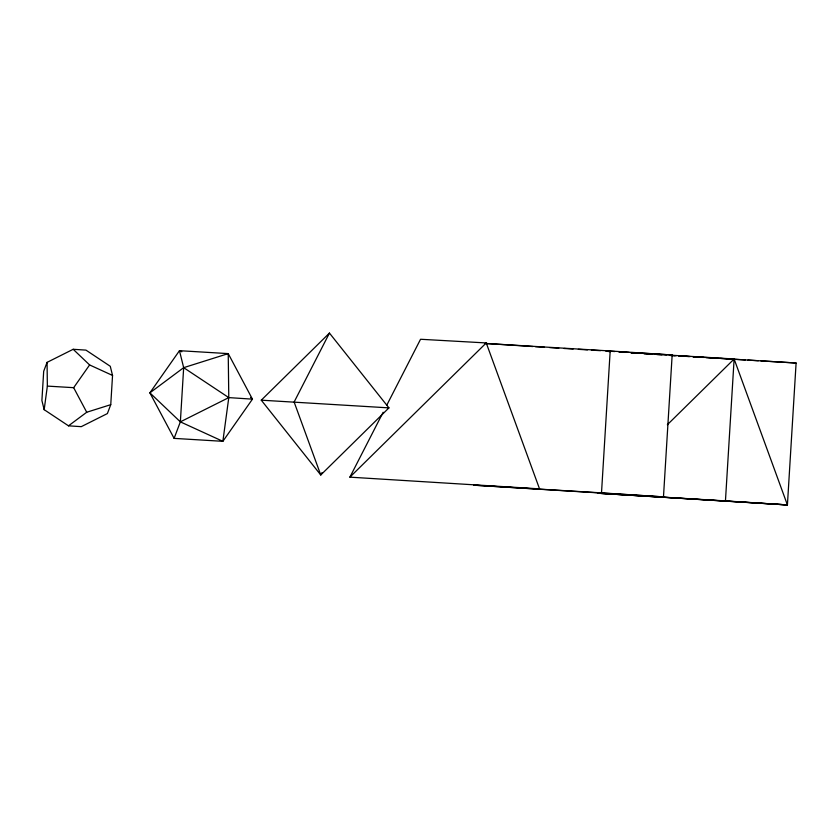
<?xml version="1.0" encoding="UTF-8"?>
<svg xmlns="http://www.w3.org/2000/svg" width="838" height="838" viewBox="0 0 838 838"><rect width="100%" height="100%" fill="white"/><g stroke="black" fill="none" stroke-linecap="round" stroke-linejoin="round"><path stroke-width="1.26" d="M110.752 404.67L112.543 375.434L110.27 366.279L85.947 350.116L73.178 349.289L47.064 362.372L43.691 371.276L41.9 400.512L44.173 409.677L68.496 425.83L81.265 426.657L107.379 413.574L110.752 404.67L86.723 412.244L68.496 425.83M174.105 438.379L180.359 421.86L183.669 367.662L179.468 350.682L228.229 353.615L252.448 399.15L222.866 441.322L174.105 438.379L149.876 392.854L179.468 350.682L181.825 351.761M610.179 350.975L672.16 354.987L663.476 496.892L601.506 492.88L610.179 350.975L485.129 343.433L532.874 346.534M692.911 356.695L796.1 363.011L787.416 504.926L725.446 500.915L734.13 358.999L670.295 355.155M44.173 409.677L47.357 386.098L47.064 362.372M183.669 367.662L228.784 397.61L222.866 441.322L180.359 421.86L149.876 392.854L183.669 367.662L228.229 353.615L228.784 397.61L180.359 421.86M329.449 333.074L294.128 402.02L320.765 474.989L388.937 407.876L329.449 333.074L261.278 400.176L320.765 474.989L321.949 472.684M386.706 405.309L420.55 339.264L486.239 342.941L539.536 488.868L349.896 477.157L383.144 412.265M47.357 386.098L73.66 387.68L89.614 364.939L112.543 375.434M349.896 477.157L486.239 342.941M667.352 424.74L734.13 358.999L787.416 504.926L597.787 493.215L725.446 500.915M676.172 355.752L669.73 355.385L674.957 355.71M678.738 355.899L690.334 356.548M261.278 400.176L388.937 407.876M549.707 347.602L558.82 348.158M564.037 348.472L573.15 349.017M578.367 349.331L587.48 349.886M591.387 350.116L600.511 350.672M605.717 350.986L614.841 351.531M618.748 351.771L629.17 352.4M631.768 352.557L672.16 354.987M610.378 351.541L606.471 351.3L610.336 351.551M619.492 352.086L624.708 352.4M631.213 352.798L637.728 353.186M644.244 353.584L652.058 354.055M657.275 354.369L666.388 354.914M678.864 355.941L689.286 356.569M693.194 356.81L703.606 357.438M706.214 357.596L716.637 358.224M720.544 358.454L730.966 359.083M734.874 359.324L745.296 359.952M747.905 360.11L758.327 360.738M760.925 360.895L796.1 363.011M601.506 492.88L473.847 485.181L663.476 496.892M597.787 493.215L787.416 504.926M535.461 346.702L544.49 347.288M619.376 352.138L623.252 352.389M630.993 352.892L636.157 353.227M643.909 353.73L649.073 354.065M656.814 354.568L661.978 354.903M228.784 397.61L252.448 399.15L250.604 397.39M73.178 349.289L89.614 364.939M73.66 387.68L86.723 412.244"/></g></svg>
